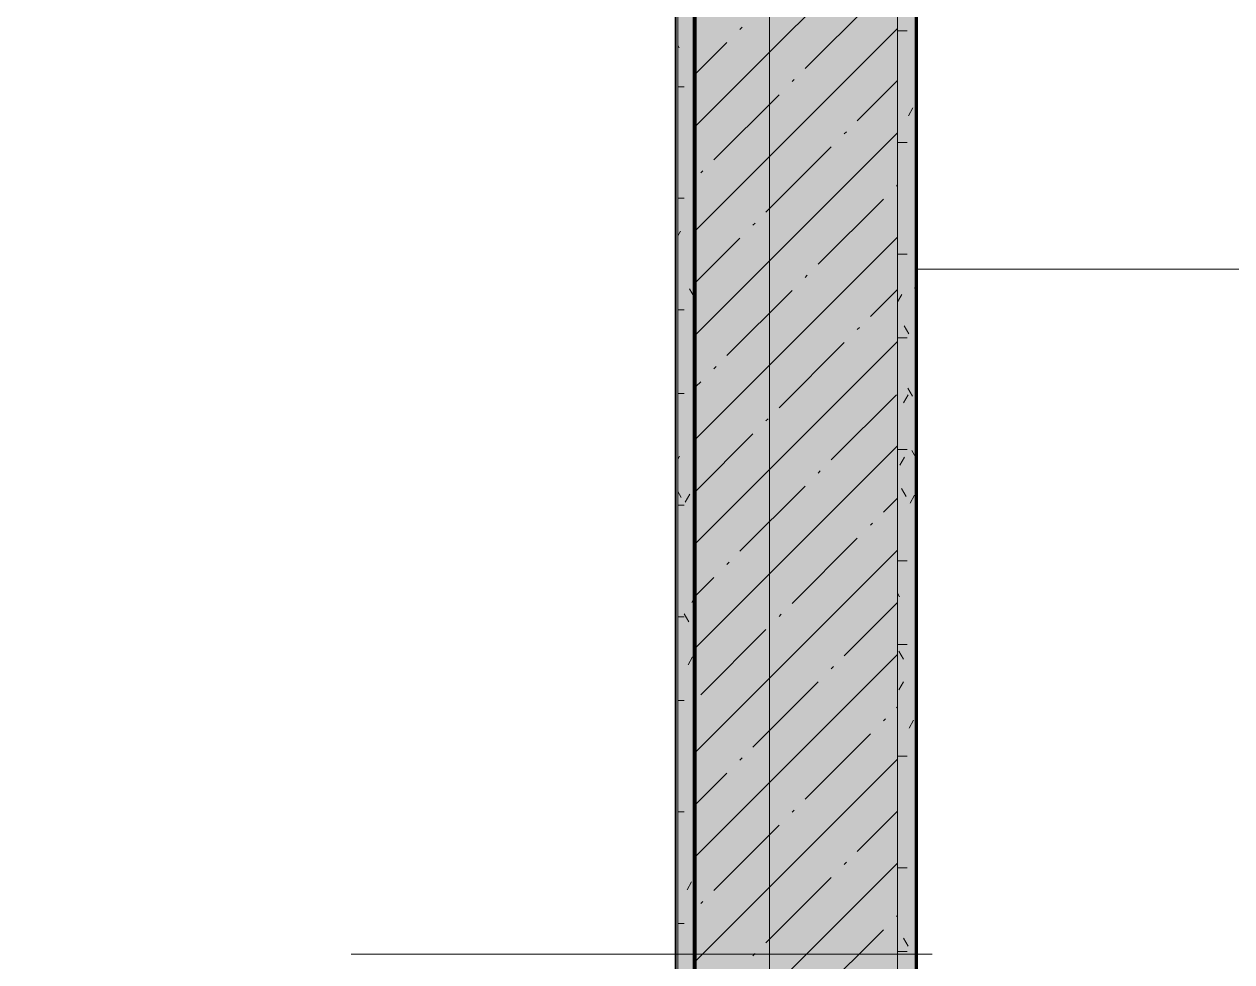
# Model space of a CAD drawing. Header units: millimetres. Extents: x -3817 to 677485, y -22715 to 103890.
# Drawn here: x 433674 to 434994, y 9710 to 10735 of the extents above; entities that cross this region are included whole.
import ezdxf

# ---------------------------------------------------------------- set-up
doc = ezdxf.new("R2010")
doc.units = ezdxf.units.MM
doc.layers.add('PDF _Геометрия', color=7, linetype='Continuous', true_color=0x1d1d1d)
doc.layers.add('PDF _Сплошная заливка', color=7, linetype='Continuous', true_color=0xffffff)

msp = doc.modelspace()

# ---------------------------------------------------------------- hatches: boundary and pattern name
at = {"layer": 'PDF _Сплошная заливка', "transparency": 33554559}
msp.add_hatch(color=256, dxfattribs=at).paths.add_polyline_path([(434608.6, 4319), (434628.6, 4319), (434628.6, 12519), (434408.6, 12519), (434408.6, 4319)])

# ---------------------------------------------------------------- linework, layer by layer
at = {"layer": 'PDF _Геометрия', "color": 7, "lineweight": 9}
for points in [[(434408.6, 12319), (434408.6, 4319), (434408.6, 12319), (434388.6, 12319), (432373.6, 12319), (434388.6, 12319), (434408.6, 12319), (434408.6, 12519), (433388.6, 12519), (434408.6, 12519)], [(434628.6, 11299), (434628.6, 4319), (434608.6, 4319), (434628.6, 4319), (434628.6, 11299), (434628.6, 11319), (434873.6, 11319), (434628.6, 11319), (434628.6, 11519)], [(434648.6, 4319), (434648.6, 11298)], [(434649.1, 10467.3), (435060.1, 10467.3)]]:
    msp.add_lwpolyline(points, dxfattribs=at)
at = {"layer": 'PDF _Геометрия', "color": 171, "lineweight": 70, "true_color": 0x8080ff}
msp.add_lwpolyline([(434406.6, 12309), (434406.6, 2089.5), (434407.6, 2089.5), (434407.6, 12309)], close=True, dxfattribs=at)
at = {"layer": 'PDF _Геометрия', "color": 9, "lineweight": 9, "true_color": 0xc0c0c0}
for points in [[(434388.6, 12298), (434388.6, 1994), (434408.6, 1994), (434408.6, 2044), (434408.6, 2056.5), (434408.6, 2069), (434408.6, 4319), (434608.6, 4319), (434608.6, 2069), (434648.6, 2069)], [(434385.6, 10629.9), (434385.6, 10635.5), (434385.6, 10640.7), (434385.6, 10645.7), (434385.6, 10650.4), (434385.6, 10655), (434385.6, 10659.6), (434385.6, 10664.2), (434385.6, 10668.9), (434385.6, 10673.6), (434385.6, 10678.3), (434385.6, 10683), (434385.6, 10687.7), (434385.6, 10692.3), (434385.6, 10696.6)], [(434386.6, 10696.6), (434386.6, 10692.3), (434386.6, 10687.7), (434386.6, 10683), (434386.6, 10678.3), (434386.6, 10673.6), (434386.6, 10668.9), (434386.6, 10664.2), (434386.6, 10659.6), (434386.6, 10655), (434386.6, 10650.4), (434386.6, 10645.7), (434386.6, 10640.7), (434386.6, 10635.5), (434386.6, 10629.9)], [(434385.6, 10636.6), (434385.6, 10656.6), (434385.6, 10636.6), (434385.6, 10636.6)], [(434385.6, 9570.9), (434385.6, 9713.5), (434385.6, 9849.6), (434385.6, 9979.4), (434385.6, 10102.7), (434385.6, 10534.7)], [(434386.6, 10534.7), (434386.6, 10102.7), (434386.6, 9979.4), (434386.6, 9849.6), (434386.6, 9713.5), (434386.6, 9570.9)], [(434385.6, 10476.6), (434385.6, 10496.6)], [(434386.6, 10496.6), (434386.6, 10476.6)], [(434385.6, 10396.1), (434385.6, 10396.8), (434385.6, 10398), (434385.6, 10399.7), (434385.6, 10402.1), (434385.6, 10405.1), (434385.6, 10408.7), (434385.6, 10412.9), (434385.6, 10417.7), (434385.6, 10423.1), (434385.6, 10428.9), (434385.6, 10435), (434385.6, 10441.4), (434385.6, 10447.9), (434385.6, 10454.5), (434385.6, 10461)], [(434386.6, 10436.6), (434385.6, 10436.6), (434385.6, 10456.6), (434386.6, 10456.6)], [(434385.6, 10436.6), (434385.6, 10456.6)], [(434386.6, 10461), (434386.6, 10454.5), (434386.6, 10447.9), (434386.6, 10441.4), (434386.6, 10435), (434386.6, 10428.9), (434386.6, 10423.1), (434386.6, 10417.7), (434386.6, 10412.9), (434386.6, 10408.7), (434386.6, 10405.1), (434386.6, 10402.1), (434386.6, 10399.7), (434386.6, 10398), (434386.6, 10396.8), (434386.6, 10396.1)], [(434385.6, 10296.6), (434385.6, 10316.6)], [(434385.6, 10102.7), (434385.6, 10028.3), (434385.6, 9949.6), (434385.6, 9866.7), (434385.6, 9779.5), (434385.6, 9862.7), (434385.6, 9938.4), (434385.6, 10006.6), (434385.6, 10067.4), (434385.6, 10120.7), (434385.6, 10166.5), (434385.6, 10204.8), (434385.6, 10235.7), (434385.6, 10259.1), (434385.6, 10275.1), (434385.6, 10283.5), (434385.6, 10298.8), (434385.6, 10312.3)], [(434386.6, 10316.6), (434386.6, 10296.6)], [(434386.6, 10312.3), (434386.6, 10298.8), (434386.6, 10283.5), (434386.6, 10275.1), (434386.6, 10259.1), (434386.6, 10235.7), (434386.6, 10204.8), (434386.6, 10166.5), (434386.6, 10120.7), (434386.6, 10067.4), (434386.6, 10006.6), (434386.6, 9938.4), (434386.6, 9862.7), (434386.6, 9779.5), (434386.6, 9866.7), (434386.6, 9949.6), (434386.6, 10028.3), (434386.6, 10102.7)], [(434385.6, 10299.5), (434385.6, 10292.4), (434385.6, 10284.6), (434385.6, 10276.3), (434385.6, 10267.4), (434385.6, 10258.1), (434385.6, 10248.5), (434385.6, 10238.6), (434385.6, 10228.4), (434385.6, 10217.8), (434385.6, 10207), (434385.6, 10195.9), (434385.6, 10184.4), (434385.6, 10172.6), (434385.6, 10160.6), (434385.6, 10148.3), (434385.6, 10137.9)], [(434386.6, 10137.9), (434386.6, 10148.3), (434386.6, 10160.6), (434386.6, 10172.6), (434386.6, 10184.4), (434386.6, 10195.9), (434386.6, 10207), (434386.6, 10217.8), (434386.6, 10228.4), (434386.6, 10238.6), (434386.6, 10248.5), (434386.6, 10258.1), (434386.6, 10267.4), (434386.6, 10276.3), (434386.6, 10284.6), (434386.6, 10292.4), (434386.6, 10299.5)], [(434385.6, 10215.3), (434385.6, 10235.3)], [(434386.6, 10235.3), (434386.6, 10215.3)], [(434385.6, 10135.9), (434385.6, 10123.4), (434385.6, 10110.8), (434385.6, 10098.1), (434385.6, 10085.2), (434385.6, 10072.1), (434385.6, 10058.4), (434385.6, 10044.1), (434385.6, 10029.1), (434385.6, 10013.1), (434385.6, 9995.9), (434385.6, 9976.7), (434385.6, 9954.9), (434385.6, 9929.7), (434385.6, 9900.3), (434385.6, 9866), (434385.6, 9826), (434385.6, 9779.5), (434385.6, 9756.4), (434385.6, 9733.7), (434385.6, 9711.7), (434385.6, 9690.5)], [(434386.6, 9690.5), (434386.6, 9711.7), (434386.6, 9733.7), (434386.6, 9756.4), (434386.6, 9779.5), (434386.6, 9826), (434386.6, 9866), (434386.6, 9900.3), (434386.6, 9929.7), (434386.6, 9954.9), (434386.6, 9976.7), (434386.6, 9995.9), (434386.6, 10013.1), (434386.6, 10029.1), (434386.6, 10044.1), (434386.6, 10058.4), (434386.6, 10072.1), (434386.6, 10085.2), (434386.6, 10098.1), (434386.6, 10110.8), (434386.6, 10123.4), (434386.6, 10135.9)], [(434385.6, 10035.3), (434385.6, 10055.3)], [(434386.6, 10055.3), (434386.6, 10035.3)], [(434385.6, 9893.7), (434385.6, 9891.6), (434385.6, 9889), (434385.6, 9886.1), (434385.6, 9882.8), (434385.6, 9879.1), (434385.6, 9875.1), (434385.6, 9870.8), (434385.6, 9866.3), (434385.6, 9861.7), (434385.6, 9857), (434385.6, 9852.3), (434385.6, 9847.6), (434385.6, 9843), (434385.6, 9838.6), (434385.6, 9834.4), (434385.6, 9830.3), (434385.6, 9826.3), (434385.6, 9822.4), (434385.6, 9818.6), (434385.6, 9814.8), (434385.6, 9811.1), (434385.6, 9807.4), (434385.6, 9803.7), (434385.6, 9800.1), (434385.6, 9796.7), (434385.6, 9793.5), (434385.6, 9790.7), (434385.6, 9788.3)], [(434385.6, 9785.5), (434385.6, 9787.8), (434385.6, 9790.6), (434385.6, 9793.7), (434385.6, 9797.1), (434385.6, 9800.6), (434385.6, 9804.3), (434385.6, 9807.9), (434385.6, 9811.6), (434385.6, 9815.4), (434385.6, 9819.2), (434385.6, 9823), (434385.6, 9827), (434385.6, 9831.1), (434385.6, 9835.4), (434385.6, 9839.8), (434385.6, 9844.4), (434385.6, 9849.1), (434385.6, 9853.8), (434385.6, 9858.6), (434385.6, 9863.2), (434385.6, 9867.8), (434385.6, 9872.1), (434385.6, 9876.1), (434385.6, 9879.8), (434385.6, 9883.1), (434385.6, 9886.1), (434385.6, 9888.7), (434385.6, 9890.9)], [(434386.6, 9788.3), (434386.6, 9790.7), (434386.6, 9793.5), (434386.6, 9796.7), (434386.6, 9800.1), (434386.6, 9803.7), (434386.6, 9807.4), (434386.6, 9811.1), (434386.6, 9814.8), (434386.6, 9818.6), (434386.6, 9822.4), (434386.6, 9826.3), (434386.6, 9830.3), (434386.6, 9834.4), (434386.6, 9838.6), (434386.6, 9843), (434386.6, 9847.6), (434386.6, 9852.3), (434386.6, 9857), (434386.6, 9861.7), (434386.6, 9866.3), (434386.6, 9870.8), (434386.6, 9875.1), (434386.6, 9879.1), (434386.6, 9882.8), (434386.6, 9886.1), (434386.6, 9889), (434386.6, 9891.6), (434386.6, 9893.7)], [(434386.6, 9890.9), (434386.6, 9888.7), (434386.6, 9886.1), (434386.6, 9883.1), (434386.6, 9879.8), (434386.6, 9876.1), (434386.6, 9872.1), (434386.6, 9867.8), (434386.6, 9863.2), (434386.6, 9858.6), (434386.6, 9853.8), (434386.6, 9849.1), (434386.6, 9844.4), (434386.6, 9839.8), (434386.6, 9835.4), (434386.6, 9831.1), (434386.6, 9827), (434386.6, 9823), (434386.6, 9819.2), (434386.6, 9815.4), (434386.6, 9811.6), (434386.6, 9807.9), (434386.6, 9804.3), (434386.6, 9800.6), (434386.6, 9797.1), (434386.6, 9793.7), (434386.6, 9790.6), (434386.6, 9787.8), (434386.6, 9785.5)], [(434385.6, 9757.2), (434385.6, 9762.3), (434385.6, 9765.5), (434385.6, 9768.2), (434385.6, 9771), (434385.6, 9773.9), (434385.6, 9777.2), (434385.6, 9780.6), (434385.6, 9784.2), (434385.6, 9787.8), (434385.6, 9791.2), (434385.6, 9794.5), (434385.6, 9797.7), (434385.6, 9800.9), (434385.6, 9804), (434385.6, 9807.1), (434385.6, 9810.2), (434385.6, 9813.3), (434385.6, 9816.4), (434385.6, 9819.4), (434385.6, 9822.4), (434385.6, 9825.3), (434385.6, 9828.2), (434385.6, 9831), (434385.6, 9833.7), (434385.6, 9836.4), (434385.6, 9839), (434385.6, 9841.5), (434385.6, 9844.1), (434385.6, 9846.7), (434385.6, 9849.3), (434385.6, 9851.9), (434385.6, 9854.6), (434385.6, 9857.3), (434385.6, 9860), (434385.6, 9862.8), (434385.6, 9865.5), (434385.6, 9868.2), (434385.6, 9870.9), (434385.6, 9873.5), (434385.6, 9876), (434385.6, 9878.3), (434385.6, 9880.5)], [(434385.6, 9878.4), (434385.6, 9876.3), (434385.6, 9874), (434385.6, 9871.5), (434385.6, 9869), (434385.6, 9866.4), (434385.6, 9863.8), (434385.6, 9861.1), (434385.6, 9858.4), (434385.6, 9855.8), (434385.6, 9853.1), (434385.6, 9850.5), (434385.6, 9847.9), (434385.6, 9845.4), (434385.6, 9842.8), (434385.6, 9840.3), (434385.6, 9837.8), (434385.6, 9835.3), (434385.6, 9832.7), (434385.6, 9830), (434385.6, 9827.2), (434385.6, 9824.4), (434385.6, 9821.5), (434385.6, 9818.6), (434385.6, 9815.6), (434385.6, 9812.6), (434385.6, 9809.5), (434385.6, 9806.5), (434385.6, 9803.4), (434385.6, 9800.4), (434385.6, 9797.2), (434385.6, 9794.1), (434385.6, 9790.8), (434385.6, 9787.4), (434385.6, 9783.9), (434385.6, 9780.4), (434385.6, 9777), (434385.6, 9773.8), (434385.6, 9770.9), (434385.6, 9768.2), (434385.6, 9765.4), (434385.6, 9762.2), (434385.6, 9756.9)], [(434386.6, 9880.5), (434386.6, 9878.3), (434386.6, 9876), (434386.6, 9873.5), (434386.6, 9870.9), (434386.6, 9868.2), (434386.6, 9865.5), (434386.6, 9862.8), (434386.6, 9860), (434386.6, 9857.3), (434386.6, 9854.6), (434386.6, 9851.9), (434386.6, 9849.3), (434386.6, 9846.7), (434386.6, 9844.1), (434386.6, 9841.5), (434386.6, 9839), (434386.6, 9836.4), (434386.6, 9833.7), (434386.6, 9831), (434386.6, 9828.2), (434386.6, 9825.3), (434386.6, 9822.4), (434386.6, 9819.4), (434386.6, 9816.4), (434386.6, 9813.3), (434386.6, 9810.2), (434386.6, 9807.1), (434386.6, 9804), (434386.6, 9800.9), (434386.6, 9797.7), (434386.6, 9794.5), (434386.6, 9791.2), (434386.6, 9787.8), (434386.6, 9784.2), (434386.6, 9780.6), (434386.6, 9777.2), (434386.6, 9773.9), (434386.6, 9771), (434386.6, 9768.2), (434386.6, 9765.5), (434386.6, 9762.3), (434386.6, 9757.2)], [(434386.6, 9756.9), (434386.6, 9762.2), (434386.6, 9765.4), (434386.6, 9768.2), (434386.6, 9770.9), (434386.6, 9773.8), (434386.6, 9777), (434386.6, 9780.4), (434386.6, 9783.9), (434386.6, 9787.4), (434386.6, 9790.8), (434386.6, 9794.1), (434386.6, 9797.2), (434386.6, 9800.4), (434386.6, 9803.4), (434386.6, 9806.5), (434386.6, 9809.5), (434386.6, 9812.6), (434386.6, 9815.6), (434386.6, 9818.6), (434386.6, 9821.5), (434386.6, 9824.4), (434386.6, 9827.2), (434386.6, 9830), (434386.6, 9832.7), (434386.6, 9835.3), (434386.6, 9837.8), (434386.6, 9840.3), (434386.6, 9842.8), (434386.6, 9845.4), (434386.6, 9847.9), (434386.6, 9850.5), (434386.6, 9853.1), (434386.6, 9855.8), (434386.6, 9858.4), (434386.6, 9861.1), (434386.6, 9863.8), (434386.6, 9866.4), (434386.6, 9869), (434386.6, 9871.5), (434386.6, 9874), (434386.6, 9876.3), (434386.6, 9878.4)], [(434385.6, 9754.3), (434385.6, 9756.7)], [(434385.6, 9756.5), (434385.6, 9753.9)], [(434386.6, 9756.7), (434386.6, 9754.3)], [(434386.6, 9753.9), (434386.6, 9756.5)]]:
    msp.add_lwpolyline(points, dxfattribs=at)
for points in [[(434407.6, 12299), (434407.6, 2089.5), (434408.6, 2089.5), (434408.6, 12299)], [(434386.6, 10696.6), (434386.6, 10928.2), (434385.6, 10928.2), (434385.6, 10696.6)], [(434385.6, 10676.6), (434386.6, 10676.6), (434386.6, 10656.6), (434386.6, 10636.6), (434386.6, 10656.6), (434385.6, 10656.6)], [(434386.6, 10461), (434386.6, 10629.9), (434385.6, 10629.9), (434385.6, 10461)], [(434386.6, 10436.6), (434386.6, 10456.6)], [(434386.6, 10312.3), (434386.6, 10396.1), (434385.6, 10396.1), (434385.6, 10312.3)], [(434386.6, 9288), (434386.6, 10299.5), (434385.6, 10299.5), (434385.6, 9288)]]:
    msp.add_lwpolyline(points, close=True, dxfattribs=at)
at = {"layer": 'PDF _Геометрия', "color": 231, "lineweight": 9, "true_color": 0xff80c0}
msp.add_lwpolyline([(434649.6, 11298), (434648.6, 11298), (434648.6, 4319)], dxfattribs=at)
at = {"layer": 'PDF _Геометрия', "color": 231, "lineweight": 70, "true_color": 0xff80c0}
msp.add_lwpolyline([(436928.6, 2440), (436609.1, 2440), (436608.1, 2440), (436608.1, 2090), (434649.6, 2090), (434649.6, 11298)], dxfattribs=at)
at = {"layer": 'PDF _Геометрия', "color": 253, "lineweight": 9, "true_color": 0xaaaaaa}
for points in [[(434488.6, 9598.8), (434488.6, 11186.3)], [(434031.5, 9719), (434666.5, 9719)]]:
    msp.add_lwpolyline(points, dxfattribs=at)
at = {"layer": 'PDF _Геометрия', "lineweight": 9}
for points in [[(434408.6, 10624.5), (434628.6, 10844.5)], [(434527.7, 10686.5), (434599, 10757.8)], [(434456.4, 10729.3), (434458.8, 10731.7)], [(434408.6, 10510.4), (434628.6, 10730.4)], [(434408.6, 10681.5), (434442.2, 10715.1)], [(434513.4, 10672.3), (434515.8, 10674.7)], [(434584.7, 10629.5), (434628.6, 10673.4)], [(434427.9, 10586.7), (434499.2, 10658)], [(434408.6, 10396.4), (434628.6, 10616.4)], [(434570.5, 10615.3), (434572.8, 10617.6)], [(434484.9, 10529.7), (434556.2, 10601)], [(434413.7, 10572.5), (434416, 10574.9)], [(434627.5, 10558.2), (434628.6, 10559.4)], [(434542, 10472.7), (434613.2, 10544)], [(434470.7, 10515.5), (434473, 10517.8)], [(434408.6, 10282.4), (434628.6, 10502.4)], [(434408.6, 10453.4), (434456.4, 10501.2)], [(434527.7, 10458.4), (434530.1, 10460.8)], [(434442.2, 10372.9), (434513.4, 10444.2)], [(434599, 10415.7), (434628.6, 10445.3)], [(434584.7, 10401.4), (434587.1, 10403.8)], [(434408.6, 10168.3), (434628.6, 10388.3)], [(434499.2, 10315.9), (434570.5, 10387.2)], [(434427.9, 10358.6), (434430.3, 10361)], [(434408.6, 10339.4), (434413.7, 10344.4)], [(434556.2, 10258.9), (434627.5, 10330.1)], [(434484.9, 10301.6), (434487.3, 10304)], [(434408.6, 10225.3), (434470.7, 10287.4)], [(434408.6, 10054.3), (434628.6, 10274.3)], [(434542, 10244.6), (434544.3, 10247)], [(434456.4, 10159.1), (434527.7, 10230.3)], [(434613.2, 10201.8), (434628.6, 10217.2)], [(434599, 10187.6), (434601.4, 10189.9)], [(434513.4, 10102), (434584.7, 10173.3)], [(434408.6, 9940.2), (434628.6, 10160.2)], [(434442.2, 10144.8), (434444.5, 10147.2)], [(434408.6, 10111.3), (434427.9, 10130.6)], [(434570.5, 10045), (434628.6, 10103.2)], [(434499.2, 10087.8), (434501.6, 10090.2)], [(434413.7, 10002.2), (434484.9, 10073.5)], [(434408.6, 9826.2), (434628.6, 10046.2)], [(434556.2, 10030.8), (434558.6, 10033.1)], [(434470.7, 9945.2), (434542, 10016.5)], [(434627.5, 9988), (434628.6, 9989.1)], [(434613.2, 9973.7), (434615.6, 9976.1)], [(434527.7, 9888.2), (434599, 9959.5)], [(434408.6, 9712.1), (434628.6, 9932.1)], [(434456.4, 9931), (434458.8, 9933.3)], [(434408.6, 9883.2), (434442.2, 9916.7)], [(434513.4, 9873.9), (434515.8, 9876.3)], [(434584.7, 9831.2), (434628.6, 9875.1)], [(434427.9, 9788.4), (434499.2, 9859.7)], [(434408.6, 9598.1), (434628.6, 9818.1)], [(434570.5, 9816.9), (434572.8, 9819.3)], [(434484.9, 9731.4), (434556.2, 9802.7)], [(434413.7, 9774.1), (434416, 9776.5)], [(434627.5, 9759.9), (434628.6, 9761)], [(434542, 9674.4), (434613.2, 9745.6)], [(434470.7, 9717.1), (434473, 9719.5)]]:
    msp.add_lwpolyline(points, dxfattribs=at)
at = {"layer": 'PDF _Геометрия', "color": 253, "lineweight": 9, "true_color": 0x9b9b9b}
for points in [[(434629.2, 10727.7), (434639.3, 10727.7)], [(434390.1, 10709.4), (434388.6, 10712)], [(434388.6, 10666.8), (434395.4, 10666.8)], [(434645.5, 10643.8), (434640.5, 10635.1)], [(434629.2, 10605.8), (434639.3, 10605.8)], [(434388.6, 10544.8), (434395.4, 10544.8)], [(434391.6, 10508.8), (434388.6, 10503.7)], [(434629.2, 10483.9), (434639.3, 10483.9)], [(434406.5, 10437.3), (434401.4, 10446)], [(434648.6, 10444.6), (434647.2, 10447.1)], [(434633.3, 10439.7), (434628.6, 10431.7)], [(434388.6, 10422.9), (434395.4, 10422.9)], [(434641.1, 10396.8), (434636, 10405.5)], [(434629.2, 10392.4), (434639.3, 10392.4)], [(434645.1, 10328.7), (434640.1, 10337.4)], [(434388.6, 10331.5), (434395.4, 10331.5)], [(434640.4, 10330), (434635.3, 10321.3)], [(434629.2, 10270.5), (434639.3, 10270.5)], [(434648.6, 10261.7), (434644.2, 10269.4)], [(434390.5, 10263.1), (434388.6, 10259.8)], [(434636.3, 10262), (434631.2, 10253.3)], [(434392.3, 10218), (434388.6, 10224.4)], [(434401.7, 10221.5), (434396.7, 10212.8)], [(434638.1, 10219.1), (434633, 10227.8)], [(434647.4, 10220.4), (434642.4, 10211.7)], [(434388.6, 10209.6), (434395.4, 10209.6)], [(434629.2, 10148.6), (434639.3, 10148.6)], [(434408.6, 10111.6), (434403.7, 10103.1)], [(434631, 10109.4), (434628.6, 10113.5)], [(434388.6, 10087.6), (434395.4, 10087.6)], [(434400.5, 10081.9), (434395.5, 10090.6)], [(434629.2, 10057.2), (434639.3, 10057.2)], [(434635.1, 10041.3), (434630, 10050.1)], [(434404.7, 10043.8), (434399.7, 10035.1)], [(434635.2, 10016.3), (434630.1, 10007.6)], [(434388.6, 9996.2), (434395.4, 9996.2)], [(434646.3, 9974.6), (434641.3, 9965.9)], [(434629.2, 9935.2), (434639.3, 9935.2)], [(434388.6, 9874.3), (434395.4, 9874.3)], [(434629.2, 9813.3), (434639.3, 9813.3)], [(434403.6, 9798), (434398.6, 9789.3)], [(434388.6, 9752.4), (434395.4, 9752.4)], [(434640.3, 9727.6), (434635.2, 9736.3)], [(434629.2, 9721.9), (434639.3, 9721.9)]]:
    msp.add_lwpolyline(points, dxfattribs=at)
at = {"layer": 'PDF _Сплошная заливка', "lineweight": 35, "transparency": 33554559}
for points in [[(434408.6, 2069), (434408.6, 12319), (434388.6, 2069), (434388.6, 12319)], [(434648.6, 4319), (434648.6, 11299), (434628.6, 4319), (434628.6, 11299)]]:
    msp.add_solid(points, dxfattribs=at)

doc.saveas('drawing.dxf')
